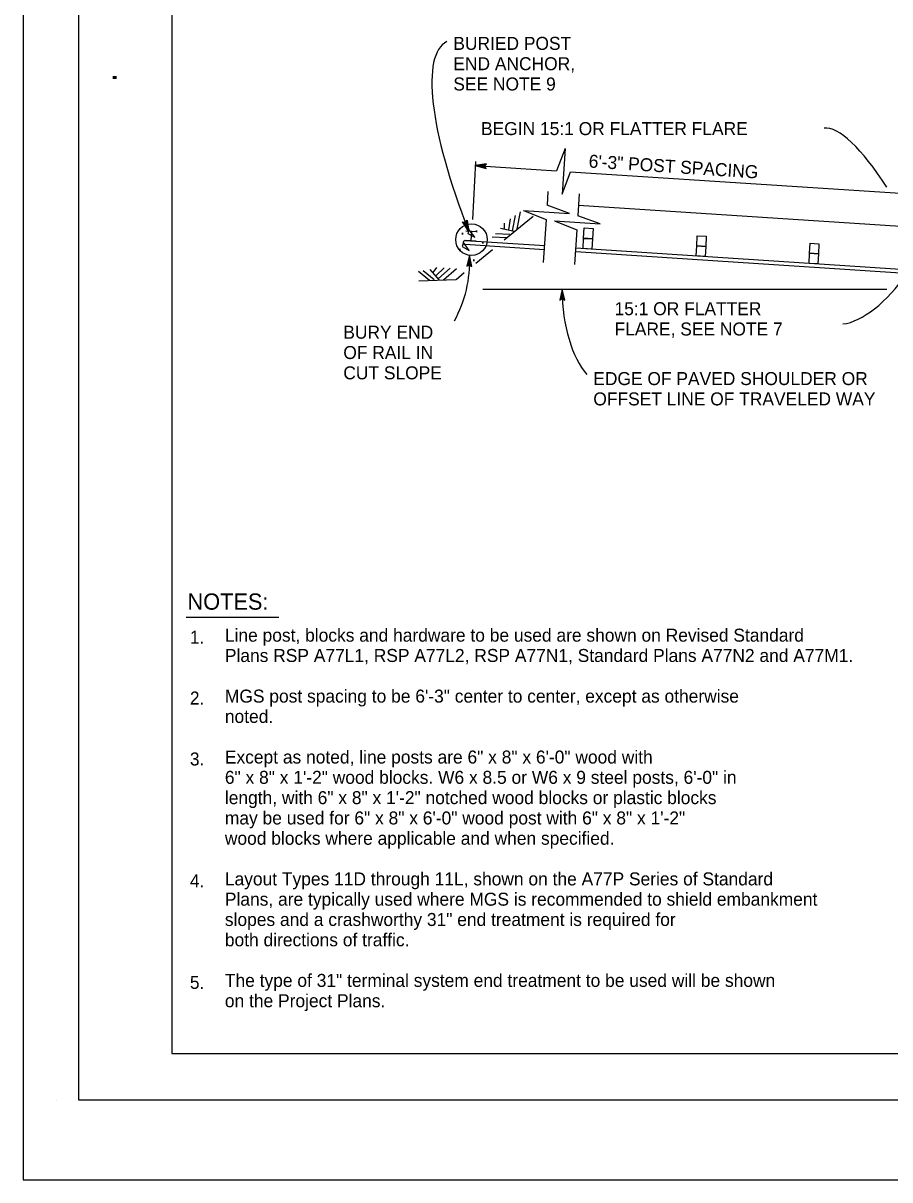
# Model space of a CAD drawing. Extents: x -893 to 867, y -474 to 712.
# Drawn here: x -893 to -427, y -474 to 149 of the extents above; entities that cross this region are included whole.
import ezdxf

# ---------------------------------------------------------------- set-up
doc = ezdxf.new("R2010")
doc.units = 0
for name, color, linetype in [('10 Sheet Format', 7, 'Continuous'), ('56 Stage 3 Anno', 7, 'Continuous'), ('57 Undefined', 7, 'Continuous'), ('60 Nongeo Data', 7, 'Continuous')]:
    doc.layers.add(name, color=color, linetype=linetype)

msp = doc.modelspace()

# ---------------------------------------------------------------- linework, layer by layer
at = {"layer": '10 Sheet Format'}
for p, q in [((-813.45, 643.96), (-813.45, -406.04)), ((-813.45, -406.04), (811.55, -406.04)), ((-875.41, -431.05), (-875.41, -431.05))]:
    msp.add_line(p, q, dxfattribs=at)
for points in [[(-893.45, -474.04), (866.55, -474.04), (866.55, 711.96), (-893.45, 711.96)], [(-863.43, 668.96), (836.57, 668.96), (836.57, -431.04), (-863.43, -431.04)], [(-863.43, 668.96), (836.57, 668.96), (836.57, -431.04), (-863.43, -431.04)]]:
    msp.add_lwpolyline(points, close=True, dxfattribs=at)
at = {"layer": '56 Stage 3 Anno'}
for p, q in [((-601.65, 81.47), (-606.45, 69.41)), ((-601.65, 81.47), (-603.26, 56.79)), ((-650, 74.32), (-651.5, 43.12)), ((-644.08, 73.22), (-650.16, 72.27)), ((-650.16, 72.27), (-650.16, 72.27)), ((-650.16, 72.27), (-644.26, 70.55)), ((-650.16, 72.27), (-606.45, 69.41)), ((-644.32, 72.88), (-648.78, 72.18)), ((-648.77, 72.18), (-644.47, 70.93)), ((-644.58, 72.53), (-647.4, 72.09)), ((-647.4, 72.09), (-644.62, 71.28)), ((-644.78, 72.2), (-646.02, 72)), ((-646.02, 72), (-644.84, 71.66)), ((-644.97, 71.93), (-644.08, 73.22)), ((-644.26, 70.55), (-644.97, 71.93)), ((-644.26, 70.55), (-644.26, 70.55)), ((-644.08, 73.22), (-644.08, 73.22)), ((-603.26, 56.79), (-598.88, 68.91)), ((-598.88, 68.91), (-402.25, 56.02)), ((-610.98, 58.16), (-611.46, 50.82)), ((-594.12, 57.06), (-594.9, 45.18)), ((-599.38, 46.44), (-611.46, 50.82)), ((-624.05, 48.06), (-599.38, 46.44)), ((-624.05, 48.06), (-611.96, 43.24)), ((-582.82, 40.81), (-594.9, 45.18)), ((-653.59, 36.76), (-657.02, 41.86)), ((-657.02, 41.86), (-657.02, 41.86)), ((-657.02, 41.86), (-655.49, 41.6)), ((-654.1, 38.06), (-656.6, 41.77)), ((-654.6, 39.33), (-656.21, 41.74)), ((-655.1, 40.62), (-655.79, 41.65)), ((-655.49, 41.6), (-654.53, 42.84)), ((-655.3, 41.87), (-655.1, 40.62)), ((-655.04, 42.16), (-654.6, 39.33)), ((-654.79, 42.51), (-654.1, 38.05)), ((-654.53, 42.84), (-654.53, 42.84)), ((-654.53, 42.84), (-653.59, 36.76)), ((-611.96, 43.24), (-613.48, 20.02)), ((-607.49, 42.42), (-595.4, 37.6)), ((-607.49, 42.42), (-582.82, 40.81)), ((-595.4, 37.6), (-596.62, 18.92)), ((-653.59, 36.76), (-653.59, 36.76)), ((-653.13, 23.93), (-654.67, 17.98)), ((-654.67, 17.98), (-653.31, 18.73)), ((-653.18, 22.54), (-654.3, 18.2)), ((-653.23, 21.17), (-653.95, 18.37)), ((-653.27, 19.79), (-653.58, 18.59)), ((-653.31, 18.73), (-652, 17.89)), ((-653.04, 18.55), (-653.27, 19.79)), ((-652.7, 18.36), (-653.23, 21.17)), ((-652.35, 18.11), (-653.18, 22.55)), ((-652, 17.89), (-653.13, 23.93)), ((-653.13, 23.93), (-653.13, 23.93)), ((-654.67, 17.98), (-654.67, 17.98)), ((-652, 17.89), (-652, 17.89)), ((-645.93, 5.69), (-428.47, 5.69)), ((-603.4, 5.69), (-604.61, -0.34)), ((-604.61, -0.34), (-603.3, 0.49)), ((-603.38, 4.3), (-604.26, -0.1)), ((-603.34, 2.92), (-603.92, 0.09)), ((-603.32, 1.54), (-603.56, 0.33)), ((-601.94, -0.29), (-603.4, 5.69)), ((-603.4, 5.69), (-603.4, 5.69)), ((-602.3, -0.08), (-603.37, 4.31)), ((-602.67, 0.15), (-603.34, 2.92)), ((-603.02, 0.32), (-603.32, 1.54)), ((-603.3, 0.49), (-601.94, -0.29)), ((-604.61, -0.34), (-604.61, -0.34)), ((-601.94, -0.29), (-601.94, -0.29))]:
    msp.add_line(p, q, dxfattribs=at)
msp.add_arc((-717.01, 19.88), 63.83, 330.69522, 3.00615, dxfattribs=at)
for centre, major_axis, ratio, start_param, end_param in [((-602.68, 12.13), (62.72, -126.85), 0.25861, 3.14222, 4.39139), ((-433.1, 28.22), (30.79, -63.57), 0.278854, 1.966667, 3.056078), ((-433.11, 36.56), (-27.54, -48.21), 0.454049, 0.325869, 1.355692), ((-577.61, 8.44), (0.53, 54.97), 0.471531, 1.632457, 2.664812)]:
    msp.add_ellipse(centre, major_axis=major_axis, ratio=ratio, start_param=start_param, end_param=end_param, dxfattribs=at)
at = {"layer": '57 Undefined'}
msp.add_line((-805.66, -171.06), (-755.74, -171.06), dxfattribs=at)
at = {"layer": '60 Nongeo Data'}
for p, q in [((-403.1, 38.15), (-594.54, 50.74)), ((-630.07, 37.12), (-628.46, 45.31)), ((-627.47, 38.13), (-625.66, 47.29)), ((-629.15, 36.72), (-636.58, 38.36)), ((-634.33, 37.98), (-634.34, 41.25)), ((-632.03, 37.65), (-631.18, 43.54)), ((-649.63, 31.42), (-655.77, 31.91)), ((-612.73, 28.89), (-655.61, 31.71)), ((-648.98, 36.46), (-655.11, 36.96)), ((-652.05, 36.71), (-652.44, 31.84)), ((-633.3, 33.26), (-640.93, 33.56)), ((-631.56, 35.12), (-639.19, 35.43)), ((-612.87, 26.9), (-655.57, 29.7)), ((-404.67, 13.2), (-596.01, 25.79)), ((-404.53, 15.19), (-595.88, 27.78)), ((-674.78, 10.27), (-680.67, 15.12)), ((-672.27, 10.71), (-678.16, 15.55)), ((-669.37, 10.52), (-674.31, 16.32)), ((-672.74, 14.66), (-670.78, 17.27)), ((-671.11, 13), (-666.88, 17.18)), ((-669.87, 11.4), (-663.64, 16.95)), ((-667.18, 10.63), (-660.21, 16.84))]:
    msp.add_line(p, q, dxfattribs=at)
for points in [[(-634.56, 32.17), (-618.98, 44.95)], [(-649.73, 19.73), (-640.8, 27.05)], [(-660.46, 10.92), (-655.98, 14.6)], [(-680.47, 10.06), (-660.49, 10.85)]]:
    msp.add_lwpolyline(points, dxfattribs=at)
for points in [[(-650.33, 33.6), (-653.47, 37.83), (-654.17, 35.63)], [(-586.7, 38.27), (-586.97, 32.82), (-591.76, 33.14), (-591.5, 38.59)], [(-587.02, 32.67), (-587.29, 27.22), (-592.08, 27.53), (-591.82, 32.99)], [(-525.78, 34.11), (-526.05, 28.66), (-530.85, 28.98), (-530.58, 34.43)], [(-653.36, 26.51), (-656.49, 30.74), (-657.2, 28.53)], [(-526.05, 28.66), (-526.32, 23.2), (-531.12, 23.52), (-530.85, 28.98)], [(-465.38, 24.66), (-465.65, 19.21), (-470.45, 19.53), (-470.18, 24.98)], [(-465.12, 30.12), (-465.38, 24.66), (-470.18, 24.98), (-469.91, 30.44)]]:
    msp.add_lwpolyline(points, close=True, dxfattribs=at)
msp.add_circle((-652.12, 32.3), 8.5, dxfattribs=at)
msp.add_arc((-655.6, 30.81), 1, 86.23694, 266.23694, dxfattribs=at)

# ---------------------------------------------------------------- texts
at = {"layer": '10 Sheet Format'}
msp.add_text('.', height=13.78, rotation=270, dxfattribs=at).set_placement((-845.33, 122.19))
at = {"layer": '57 Undefined'}
for s, height, p in [('BURIED POST', 7, (-661.9, 134.51)), ('END ANCHOR,', 7, (-661.9, 123.57)), ('SEE NOTE 9', 7, (-661.9, 112.64)), ('BEGIN 15:1 OR FLATTER FLARE', 7, (-646.98, 88.61)), ('15:1 OR FLATTER', 7, (-575.13, -8.37)), ('FLARE, SEE NOTE 7', 7, (-575.13, -19.31)), ('BURY END', 7, (-721.12, -21.04)), ('OF RAIL IN', 7, (-721.12, -31.98)), ('CUT SLOPE', 7, (-721.12, -42.92)), ('EDGE OF PAVED SHOULDER OR', 7, (-586.55, -46.02)), ('OFFSET LINE OF TRAVELED WAY', 7, (-586.55, -56.96)), ('NOTES:', 8.75, (-804.98, -166.98)), ('1. ', 7, (-803.7, -185.25)), ('Line post, blocks and hardware to be used are shown on Revised Standard', 7, (-784.87, -184.2)), ('Plans RSP A77L1, RSP A77L2, RSP A77N1, Standard Plans A77N2 and A77M1.', 7, (-784.87, -195.14)), ('2.', 7, (-803.7, -218.06)), ('MGS post spacing to be 6\'-3" center to center, except as otherwise', 7, (-784.87, -217.02)), ('noted.', 7, (-784.87, -227.95)), ('Except as noted, line posts are 6" x 8" x 6\'-0" wood with', 7, (-784.87, -249.83)), ('3.', 7, (-803.7, -250.87)), ('6" x 8" x 1\'-2" wood blocks. W6 x 8.5 or W6 x 9 steel posts, 6\'-0" in ', 7, (-784.87, -260.76)), ('length, with 6" x 8" x 1\'-2" notched wood blocks or plastic blocks ', 7, (-784.87, -271.7)), ('may be used for 6" x 8" x 6\'-0" wood post with 6" x 8" x 1\'-2"', 7, (-784.87, -282.64)), ('wood blocks where applicable and when specified.', 7, (-784.87, -293.57)), ('4.', 7, (-803.7, -316.49)), ('Layout Types 11D through 11L, shown on the A77P Series of Standard', 7, (-784.87, -315.45)), ('Plans, are typically used where MGS is recommended to shield embankment', 7, (-784.87, -326.39)), ('slopes and a crashworthy 31" end treatment is required for', 7, (-784.87, -337.32)), ('both directions of traffic.', 7, (-784.87, -348.26)), ('5.', 7, (-803.7, -371.18)), ('The type of 31" terminal system end treatment to be used will be shown', 7, (-784.87, -370.13)), ('on the Project Plans.', 7, (-784.87, -381.07))]:
    msp.add_text(s, height=height, dxfattribs=at).set_placement(p)
msp.add_text('6\'-3" POST SPACING', height=7, rotation=356.24966, dxfattribs=at).set_placement((-589.21, 71.19))
at = {"layer": '60 Nongeo Data'}
for p in [(-650.63, 36.26), (-658.27, 34.98), (-647.3, 30.11), (-659.59, 26.36), (-652.17, 20.52)]:
    msp.add_text('.', height=7, rotation=2.25, dxfattribs=at).set_placement(p)

doc.saveas('drawing.dxf')
